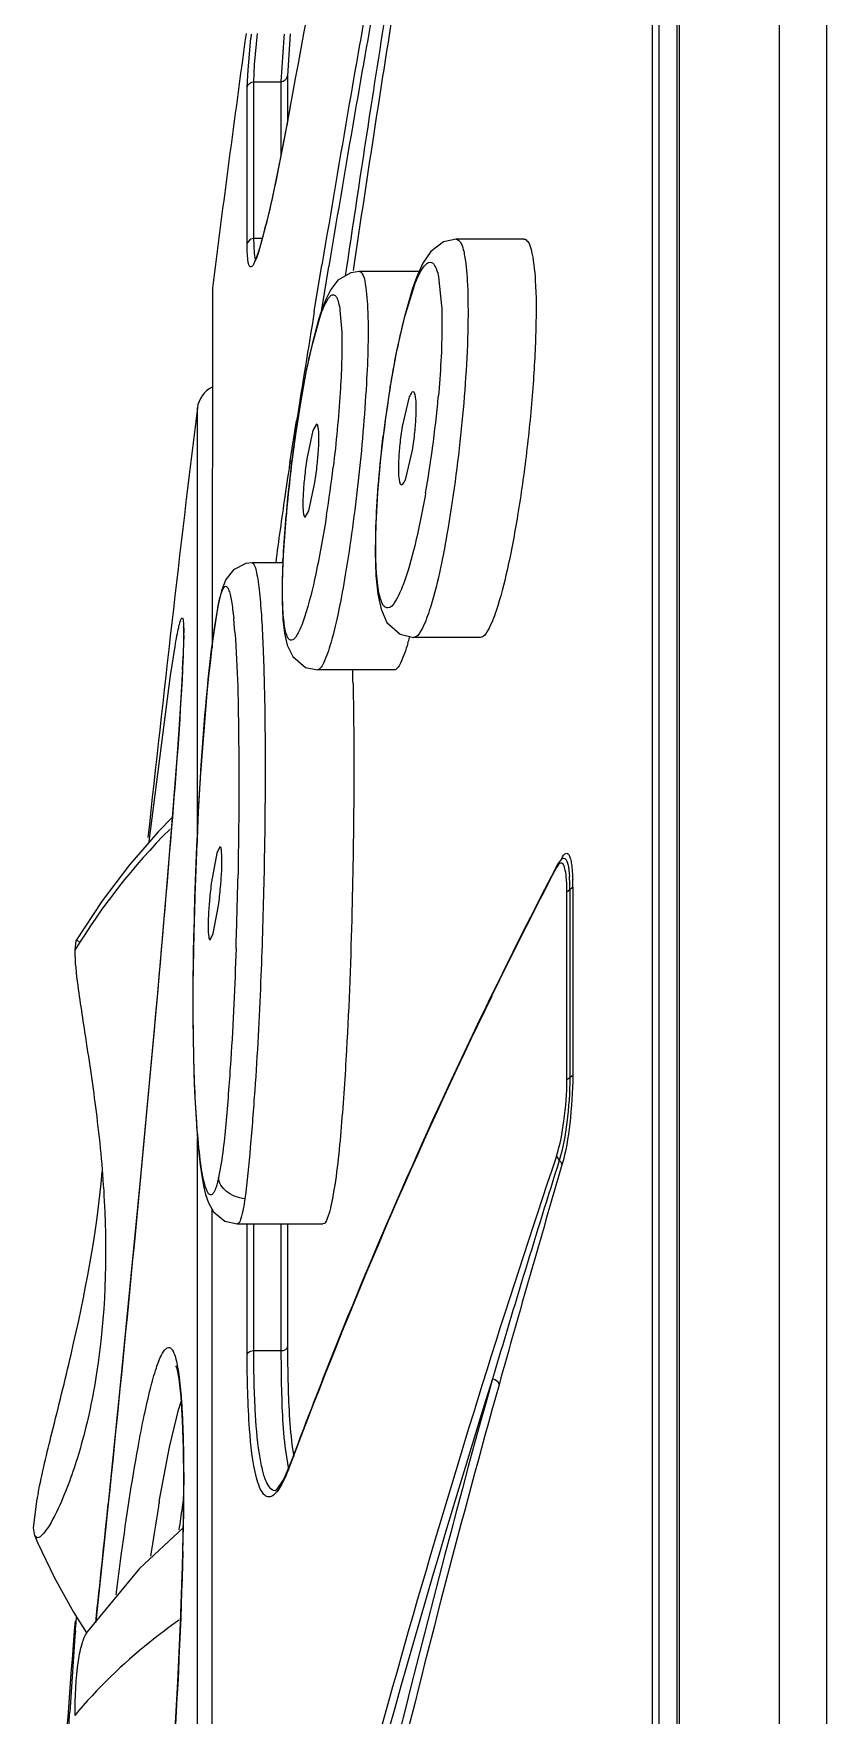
# Model space of a CAD drawing. Header units: millimetres. Extents: x 2652 to 2862, y 294 to 591.
# Drawn here: x 2808.31 to 2812.78, y 514.24 to 523.73 of the extents above; entities that cross this region are included whole.
import ezdxf

# ---------------------------------------------------------------- set-up
doc = ezdxf.new("R2010")
doc.units = ezdxf.units.MM
doc.header["$LTSCALE"] = 0.1
doc.layers.add('02___PRT_ALL_AXES', color=7, linetype='Continuous')
doc.layers.add('06___PRT_ALL_SURFS', color=7, linetype='Continuous')

msp = doc.modelspace()

# ---------------------------------------------------------------- linework, layer by layer
at = {"color": 7, "linetype": 'Continuous'}
for p, q in [((2812.7841, 538.6333), (2812.7841, 466.2476)), ((2812.517, 538.4064), (2812.517, 466.4744)), ((2811.9529, 536.9961), (2811.9529, 467.8847)), ((2811.9421, 467.9404), (2811.9421, 536.9404)), ((2811.8406, 468.1654), (2811.8406, 536.7154)), ((2811.8038, 468.23), (2811.8038, 536.6852)), ((2809.5206, 523.5295), (2809.5368, 523.7081)), ((2809.5577, 523.5597), (2809.5738, 523.7342)), ((2809.7223, 523.7108), (2809.7065, 523.463)), ((2809.7242, 523.7322), (2809.7223, 523.7108)), ((2809.7591, 523.7338), (2809.7437, 523.4954)), ((2809.5159, 523.4312), (2809.5206, 523.5295)), ((2809.553, 523.463), (2809.5577, 523.5597)), ((2809.5159, 522.5487), (2809.5159, 523.4312)), ((2809.553, 522.5792), (2809.553, 523.463)), ((2809.553, 523.463), (2809.7065, 523.463)), ((2809.7065, 523.463), (2809.7065, 523.0484)), ((2809.7437, 523.4954), (2809.7437, 523.243)), ((2809.772, 523.3963), (2809.7591, 523.3256)), ((2809.7591, 523.3256), (2809.7593, 523.3274)), ((2809.5159, 522.5487), (2809.5358, 522.5752)), ((2809.5358, 522.5752), (2809.553, 522.5792)), ((2809.553, 522.5792), (2809.6018, 522.5792)), ((2809.5565, 522.4936), (2809.553, 522.5792)), ((2809.6048, 522.5882), (2809.5859, 522.5216)), ((2810.6949, 522.5749), (2810.6951, 522.5749)), ((2809.5637, 522.4588), (2809.5565, 522.4936)), ((2809.8944, 522.1652), (2809.9377, 522.4273)), ((2809.9386, 522.189), (2809.9768, 522.4205)), ((2810.0747, 522.403), (2810.0697, 522.3692)), ((2810.5956, 522.3608), (2810.6129, 522.1978)), ((2809.3194, 522.2969), (2809.3182, 520.2696)), ((2810.409, 522.1496), (2810.46, 522.3132)), ((2809.9336, 522.1587), (2809.9386, 522.189)), ((2810.0394, 522.1737), (2810.0491, 522.0482)), ((2809.8806, 521.9666), (2809.926, 522.1303)), ((2810.3226, 521.7438), (2810.292, 521.5382)), ((2809.2348, 519.2397), (2809.2348, 521.6212)), ((2810.4282, 521.6772), (2810.3904, 521.5159)), ((2809.7591, 521.3231), (2809.7947, 521.5484)), ((2809.9072, 521.5296), (2809.8871, 521.4945)), ((2810.292, 521.5382), (2810.2681, 521.3355)), ((2809.788, 521.4711), (2809.7639, 521.2901)), ((2809.8871, 521.4945), (2809.8526, 521.333)), ((2809.757, 521.3102), (2809.7591, 521.3231)), ((2809.7591, 521.3231), (2809.7664, 521.3138)), ((2810.4109, 521.2226), (2810.4486, 521.3829)), ((2809.7639, 521.2901), (2809.7443, 521.1133)), ((2809.8638, 521.0398), (2809.898, 521.2)), ((2809.8436, 521.0046), (2809.8638, 521.0398)), ((2809.7151, 520.7471), (2809.7186, 520.773)), ((2809.3197, 520.2924), (2809.3544, 520.5154)), ((2809.356, 520.5292), (2809.3544, 520.5154)), ((2809.356, 520.5293), (2809.356, 520.5292)), ((2809.1551, 520.3834), (2809.1551, 520.3831)), ((2809.0826, 520.1105), (2809.1086, 520.2748)), ((2809.1576, 520.338), (2809.1535, 520.1964)), ((2809.1566, 520.334), (2809.1564, 520.311)), ((2808.9631, 519.1741), (2809.0826, 520.1105)), ((2809.1208, 519.6694), (2809.0933, 519.3075)), ((2809.0933, 519.3075), (2809.0611, 518.9143)), ((2809.3622, 519.1432), (2809.3446, 519.108)), ((2809.3446, 519.108), (2809.3147, 518.9466)), ((2811.2645, 519.0396), (2811.2582, 519.0275)), ((2811.261, 519.0263), (2811.2644, 519.0395)), ((2811.268, 519.0382), (2811.261, 519.0263)), ((2811.2644, 519.0395), (2811.2645, 519.0396)), ((2811.2717, 519.0432), (2811.268, 519.0382)), ((2809.2224, 518.9514), (2809.2191, 518.8534)), ((2811.2222, 518.958), (2811.2138, 518.9416)), ((2811.2309, 518.9749), (2811.2222, 518.958)), ((2811.2582, 519.0275), (2811.2309, 518.9749)), ((2809.0611, 518.9143), (2809.0073, 518.296)), ((2811.3203, 518.8898), (2811.3367, 518.9021)), ((2811.3203, 517.8303), (2811.3203, 518.8898)), ((2811.3367, 518.9021), (2811.3491, 518.914)), ((2811.3367, 518.9021), (2811.3367, 517.8419)), ((2811.3533, 518.9149), (2811.3533, 517.8538)), ((2809.3244, 518.6533), (2809.3541, 518.8131)), ((2809.2149, 518.6434), (2809.2151, 518.6558)), ((2809.3068, 518.6182), (2809.3244, 518.6533)), ((2809.0073, 518.296), (2808.912, 517.2611)), ((2810.8983, 518.3124), (2810.8933, 518.3022)), ((2811.3203, 517.8303), (2811.3367, 517.8419)), ((2811.3367, 517.8419), (2811.3491, 517.8529)), ((2809.2348, 509.4564), (2809.2348, 517.4997)), ((2811.261, 517.3977), (2811.2765, 517.3723)), ((2808.912, 517.2611), (2808.7996, 516.1045)), ((2809.3182, 510.5327), (2809.3182, 517.0964)), ((2809.5159, 516.2782), (2809.5159, 517.0143)), ((2809.553, 516.2992), (2809.553, 517.0143)), ((2809.7065, 517.0143), (2809.7065, 516.2992)), ((2809.7437, 517.0143), (2809.7437, 516.3205)), ((2809.553, 516.2992), (2809.7065, 516.2992)), ((2808.7996, 516.1045), (2808.7146, 515.2695)), ((2809.1324, 516.1478), (2809.143, 516.0416)), ((2809.0773, 515.7548), (2809.1303, 515.9728)), ((2809.0196, 515.4481), (2809.0773, 515.7548)), ((2809.1545, 515.747), (2809.1565, 515.5801)), ((2809.7315, 515.7359), (2809.7487, 515.628)), ((2809.8029, 515.7766), (2809.761, 515.6646)), ((2809.7687, 515.7668), (2809.7782, 515.7012)), ((2809.7608, 515.664), (2809.7236, 515.5765)), ((2809.7591, 515.6547), (2809.7608, 515.664)), ((2809.7608, 515.664), (2809.761, 515.6646)), ((2809.1566, 515.5396), (2809.1557, 515.3859)), ((2809.1565, 515.5801), (2809.1566, 515.5396)), ((2809.1576, 515.5521), (2809.1576, 515.5406)), ((2809.7236, 515.5765), (2809.6798, 515.5116)), ((2809.6798, 515.5116), (2809.6737, 515.508)), ((2809.6754, 515.508), (2809.6737, 515.508)), ((2808.7146, 515.2695), (2808.6617, 514.7704)), ((2808.5482, 514.7415), (2808.552, 514.7925)), ((2808.5463, 514.7152), (2808.5475, 514.7316)), ((2808.5475, 514.7316), (2808.5482, 514.7415)), ((2808.4832, 513.6746), (2808.5136, 514.2404)), ((2808.5136, 514.2404), (2808.5148, 514.2581))]:
    msp.add_line(p, q, dxfattribs=at)
for points in [[(2809.7593, 523.3274), (2809.7488, 523.2704), (2809.7151, 523.0916), (2809.6835, 522.9333), (2809.6544, 522.7966)], [(2809.6544, 522.7966), (2809.6282, 522.6822), (2809.605, 522.5904), (2809.5851, 522.5208), (2809.5686, 522.4728), (2809.5566, 522.4462), (2809.5555, 522.4443)], [(2810.6949, 522.5749), (2810.6237, 522.5595), (2810.5517, 522.5047), (2810.5079, 522.4394), (2810.471, 522.3577), (2810.467, 522.3472)], [(2810.1488, 522.3921), (2810.1002, 522.3848), (2810.0283, 522.3418), (2809.9872, 522.2889), (2809.958, 522.2303), (2809.9314, 522.1587)], [(2810.4672, 522.3479), (2810.447, 522.2902), (2810.401, 522.1292)], [(2809.9315, 522.1591), (2809.9187, 522.1187), (2809.8822, 521.9815)], [(2810.401, 522.1292), (2810.3592, 521.9438), (2810.3226, 521.7438)], [(2809.8822, 521.9815), (2809.8477, 521.8233), (2809.8161, 521.6509), (2809.788, 521.4711)], [(2810.2681, 521.3355), (2810.2511, 521.143), (2810.2413, 520.9665), (2810.2385, 520.8092)], [(2809.7443, 521.1133), (2809.7294, 520.9457), (2809.7193, 520.7911), (2809.7141, 520.6514)], [(2809.5432, 520.747), (2809.5081, 520.7431), (2809.4379, 520.7072), (2809.3957, 520.653), (2809.3723, 520.5943), (2809.356, 520.5293)], [(2810.2385, 520.8092), (2810.2427, 520.6758), (2810.2534, 520.5693), (2810.2715, 520.4851), (2810.3048, 520.4106)], [(2809.7141, 520.6514), (2809.7137, 520.5298), (2809.7179, 520.4294), (2809.7268, 520.3492), (2809.7418, 520.2828), (2809.7728, 520.2173)], [(2809.356, 520.5292), (2809.3426, 520.4573), (2809.3303, 520.3773), (2809.3188, 520.2903)], [(2809.1551, 520.3833), (2809.1551, 520.3831), (2809.1556, 520.3777), (2809.1561, 520.366), (2809.1565, 520.348)], [(2810.3048, 520.4106), (2810.3783, 520.3433), (2810.4552, 520.3249)], [(2809.1564, 520.311), (2809.1541, 520.2244), (2809.1492, 520.1136)], [(2809.3188, 520.2903), (2809.3081, 520.1994), (2809.2981, 520.1064), (2809.2889, 520.0123), (2809.2803, 519.9173), (2809.2723, 519.8217), (2809.2649, 519.726), (2809.2579, 519.6301), (2809.2515, 519.534), (2809.2456, 519.4377), (2809.2401, 519.3411), (2809.235, 519.2442), (2809.2304, 519.1469), (2809.2262, 519.0493), (2809.2224, 518.9514)], [(2809.7728, 520.2173), (2809.8445, 520.1567), (2809.9122, 520.1421)], [(2809.1492, 520.1136), (2809.1418, 519.9822), (2809.1322, 519.8332), (2809.1208, 519.6694)], [(2811.295, 519.0775), (2811.2892, 519.073), (2811.2674, 519.0451), (2811.2644, 519.0395)], [(2809.2191, 518.8534), (2809.2163, 518.7552), (2809.2139, 518.657), (2809.2121, 518.5588)], [(2809.2121, 518.5588), (2809.2107, 518.4606), (2809.2099, 518.3622), (2809.2096, 518.2634), (2809.21, 518.164), (2809.211, 518.0639), (2809.2128, 517.963), (2809.2155, 517.8621), (2809.2191, 517.763), (2809.2236, 517.6674), (2809.229, 517.577), (2809.2353, 517.4932)], [(2809.2353, 517.4932), (2809.2424, 517.4167), (2809.2503, 517.3476), (2809.2591, 517.2856), (2809.2691, 517.2305), (2809.281, 517.181), (2809.297, 517.1339), (2809.3261, 517.0823), (2809.3893, 517.0301), (2809.4588, 517.0143)], [(2809.1172, 516.207), (2809.1139, 516.2126), (2809.118, 516.1987), (2809.1294, 516.1392), (2809.1406, 516.0393), (2809.1493, 515.9051), (2809.1545, 515.747)], [(2809.1557, 515.3859), (2809.1496, 515.0837), (2809.1385, 514.7623), (2809.1231, 514.4305), (2809.1043, 514.0956), (2809.0829, 513.7636), (2809.0595, 513.4387), (2809.0347, 513.124), (2809.009, 512.8216), (2808.9827, 512.5326), (2808.9562, 512.258), (2808.9296, 511.9983), (2808.9031, 511.7536), (2808.8769, 511.5241), (2808.8511, 511.3097), (2808.8258, 511.1104), (2808.8011, 510.9259)]]:
    msp.add_lwpolyline(points, dxfattribs=at)
for centre, radius, start, end in [((2910.2174, 505.071), 102.1034, 168.114618, 169.660618), ((2942.242, 500.4603), 134.1156, 169.858018, 170.178298), ((2958.2517, 500.4578), 149.7537, 170.936827, 171.57564), ((2942.2486, 500.446), 134.0847, 169.853072, 170.172466), ((2958.2749, 500.4674), 149.8148, 170.941838, 171.224767), ((2820.9816, 522.5346), 11.5048, 174.02976, 174.14533), ((2942.1834, 500.4704), 134.0561, 170.178293, 170.573139), ((2942.1875, 500.4565), 134.0227, 170.172463, 170.567688), ((2958.2202, 500.4759), 149.7594, 171.224765, 171.580743), ((2806.2516, 523.4803), 3.4699, 345.10099, 346.25997), ((2808.3417, 522.901), 1.3008, 342.61478, 343.04084), ((2942.1034, 500.4837), 133.975, 170.686726, 170.953931), ((2809.3837, 521.6029), 0.15, 116.02009, 172.98905), ((2816.8241, 520.667), 6.5885, 170.65941, 173.05671), ((2803.9834, 522.279), 6.6376, 352.3394, 354.85262), ((2812.1609, 521.2315), 1.7932, 170.87344, 174.14953), ((2808.6794, 521.6683), 1.7921, 350.83562, 354.11689), ((2811.9966, 521.0063), 2.1687, 171.33737, 174.05086), ((2804.1276, 522.2566), 6.4917, 350.10852, 352.36588), ((2829.759, 518.1794), 20.2455, 171.34356, 171.64757), ((2817.6568, 520.3264), 7.9506, 173.10239, 174.77177), ((2828.8497, 518.3177), 19.3258, 171.09237, 171.34326), ((2807.7558, 521.5279), 2.1672, 351.29751, 354.0144), ((2802.097, 522.2425), 7.9619, 351.13917, 353.11263), ((2831.7517, 517.8918), 22.2589, 171.66021, 172.62997), ((2817.0308, 520.3852), 7.3218, 174.78357, 175.06672), ((2806.3528, 520.1258), 3.1022, 4.24942, 5.68585), ((2807.3539, 520.3516), 1.8038, 359.569, 359.99154), ((2808.8299, 520.7636), 1.6608, 343.53353, 344.67785), ((2800.5536, 520.5671), 8.6079, 357.17799, 357.53182), ((2795.4596, 519.7477), 14.657, 1.23594, 1.54999), ((2830.2309, 518.2048), 21.0206, 177.21627, 177.75864), ((2829.9703, 518.2145), 20.7599, 177.75723, 178.29498), ((2811.7702, 518.6209), 2.4771, 172.44478, 174.81518), ((2780.4898, 519.5369), 28.9793, 358.47925, 358.86302), ((2839.353, 504.4246), 31.6603, 152.53541, 154.00591), ((2810.4325, 518.9135), 0.9041, 1.67652, 4.0766), ((2809.9593, 518.916), 1.394, 359.95648, 1.83706), ((2806.901, 519.1402), 2.4748, 352.40537, 354.77933), ((2839.3219, 504.4545), 31.6218, 152.73315, 154.00851), ((2810.0998, 518.9029), 1.2369, 359.96461, 1.71492), ((2829.1468, 518.2387), 19.936, 178.29404, 178.80099), ((2781.7218, 519.5035), 27.7468, 358.07068, 358.48077), ((2837.6703, 505.233), 29.7934, 153.98518, 159.52521), ((2837.9424, 505.1195), 30.0905, 154.0171, 158.33969), ((2869.3192, 497.8434), 61.2627, 161.386129, 166.460231), ((2887.5818, 493.3881), 79.9858, 162.551045, 163.47423), ((2913.978, 487.2684), 107.0005, 163.67354, 164.364423), ((2836.4476, 505.7363), 28.4736, 158.38312, 159.3526), ((2869.0706, 497.8843), 60.9679, 162.576772, 166.464276), ((2876.0409, 497.9477), 67.6335, 164.396359, 167.874825), ((2876.3947, 497.8298), 67.9615, 164.399153, 166.399563), ((2810.5682, 515.5593), 1.4962, 162.2873, 163.95714), ((2795.6448, 515.5552), 13.5129, 359.45672, 359.93824), ((2665.6752, 530.1734), 143.8139, 353.848727, 354.117822), ((2820.1374, 513.5608), 11.2769, 170.36554, 170.51312), ((2821.8904, 513.5882), 12.8722, 171.60545, 171.8411), ((2823.5429, 513.0068), 14.7271, 170.57119, 171.67473), ((2823.9088, 513.3005), 14.9109, 171.84748, 172.344), ((2792.1561, 515.5897), 17.0018, 358.57042, 359.45198), ((2864.0636, 510.6566), 55.6655, 175.81881, 176.29043)]:
    msp.add_arc(centre, radius, start, end, dxfattribs=at)
for points in [[(2809.5159, 523.4312), (2809.5181, 523.4473), (2809.5367, 523.463), (2809.553, 523.463)], [(2809.7065, 523.463), (2809.7229, 523.463), (2809.7416, 523.4791), (2809.7437, 523.4954)]]:
    msp.add_open_spline(points, degree=3, dxfattribs=at)
for points, knots in [([(2809.7591, 523.3256), (2809.7469, 523.2586), (2809.7051, 523.0347), (2809.6602, 522.8112), (2809.6222, 522.6562)], [0, 0, 0, 0, 0.299135, 1, 1, 1, 1]), ([(2810.6951, 522.5749), (2810.7072, 522.5749), (2810.7334, 522.5372), (2810.7383, 522.5035), (2810.7428, 522.479)], [0, 0, 0, 0, 0.326979, 1, 1, 1, 1]), ([(2811.0771, 522.5749), (2811.0861, 522.5749), (2811.1074, 522.5545), (2811.1301, 522.4753), (2811.1473, 522.3095), (2811.147, 522.0495), (2811.1296, 521.725), (2811.0948, 521.3724), (2811.0469, 521.0287), (2810.9909, 520.73), (2810.9459, 520.551), (2810.9205, 520.4756)], [0, 0, 0, 0, 0.012617, 0.035268, 0.117344, 0.243658, 0.40127, 0.573212, 0.741277, 0.888323, 1, 1, 1, 1]), ([(2809.5831, 522.5123), (2809.5783, 522.4972), (2809.5702, 522.4712), (2809.5559, 522.4408), (2809.5475, 522.4206), (2809.5306, 522.4143), (2809.5234, 522.4342), (2809.5165, 522.4748), (2809.5159, 522.5173), (2809.5159, 522.5487)], [0, 0, 0, 0, 0.192678, 0.329978, 0.413051, 0.45336, 0.509906, 0.617678, 1, 1, 1, 1]), ([(2810.7428, 522.479), (2810.7526, 522.4252), (2810.7622, 522.2938), (2810.7632, 521.9681), (2810.7296, 521.4975), (2810.6572, 520.9599), (2810.5891, 520.6167), (2810.543, 520.4756)], [0, 0, 0, 0, 0.081174, 0.194718, 0.483269, 0.779811, 1, 1, 1, 1]), ([(2810.1488, 522.3921), (2810.1559, 522.3921), (2810.1721, 522.3725), (2810.1873, 522.304), (2810.1932, 522.2368), (2810.1954, 522.1852)], [0, 0, 0, 0, 0.097964, 0.289739, 1, 1, 1, 1]), ([(2810.46, 522.3132), (2810.4717, 522.3441), (2810.4886, 522.3854), (2810.5181, 522.4274), (2810.5368, 522.4441), (2810.5589, 522.4441), (2810.5747, 522.4259), (2810.5868, 522.3978), (2810.5927, 522.3744), (2810.5956, 522.3608)], [0, 0, 0, 0, 0.376196, 0.500521, 0.585811, 0.649578, 0.727217, 0.841787, 1, 1, 1, 1]), ([(2809.926, 522.1303), (2809.9362, 522.1612), (2809.9508, 522.2026), (2809.9763, 522.2443), (2809.9919, 522.2616), (2810.012, 522.2603), (2810.0237, 522.2404), (2810.0331, 522.2119), (2810.0374, 522.1878), (2810.0394, 522.1737)], [0, 0, 0, 0, 0.383941, 0.506092, 0.584554, 0.639391, 0.714731, 0.833287, 1, 1, 1, 1]), ([(2810.1954, 522.1852), (2810.2016, 522.0428), (2810.1902, 521.7167), (2810.1478, 521.2142), (2810.081, 520.7253), (2810.0235, 520.4195), (2809.9872, 520.2929)], [0, 0, 0, 0, 0.22412, 0.512047, 0.792762, 1, 1, 1, 1]), ([(2810.6129, 522.1978), (2810.6144, 522.1614), (2810.617, 521.9897), (2810.6064, 521.8181), (2810.5943, 521.6835)], [0, 0, 0, 0, 0.212334, 1, 1, 1, 1]), ([(2810.323, 521.7363), (2810.3292, 521.7744), (2810.3535, 521.913), (2810.3827, 522.0509), (2810.409, 522.1496)], [0, 0, 0, 0, 0.274019, 1, 1, 1, 1]), ([(2810.0491, 522.0482), (2810.0526, 521.9351), (2810.0424, 521.6807), (2810.0183, 521.4277), (2810.0014, 521.2877)], [0, 0, 0, 0, 0.445011, 1, 1, 1, 1]), ([(2809.7638, 521.2812), (2809.7714, 521.3444), (2809.802, 521.5741), (2809.8413, 521.8031), (2809.8806, 521.9666)], [0, 0, 0, 0, 0.274397, 1, 1, 1, 1]), ([(2810.4518, 521.7124), (2810.447, 521.7124), (2810.4365, 521.6985), (2810.4316, 521.6863), (2810.4282, 521.6772)], [0, 0, 0, 0, 0.33073, 1, 1, 1, 1]), ([(2810.462, 521.4846), (2810.4651, 521.5143), (2810.4696, 521.5677), (2810.4699, 521.6415), (2810.4678, 521.6827), (2810.4585, 521.7124), (2810.4518, 521.7124)], [0, 0, 0, 0, 0.386385, 0.703862, 0.912908, 1, 1, 1, 1]), ([(2809.9112, 521.3019), (2809.9143, 521.3316), (2809.9189, 521.3846), (2809.9211, 521.4592), (2809.9192, 521.4983), (2809.9136, 521.5296), (2809.9072, 521.5296)], [0, 0, 0, 0, 0.388473, 0.707793, 0.917489, 1, 1, 1, 1]), ([(2810.3956, 520.6228), (2810.383, 520.5895), (2810.3655, 520.5459), (2810.3207, 520.4843), (2810.2864, 520.4999), (2810.273, 520.5279), (2810.2606, 520.5682), (2810.2514, 520.6242), (2810.2447, 520.6943), (2810.2397, 520.8132), (2810.2423, 520.9872), (2810.2569, 521.2173), (2810.2737, 521.3796), (2810.2839, 521.4635)], [0, 0, 0, 0, 0.092834, 0.139043, 0.155713, 0.180457, 0.217008, 0.266134, 0.327478, 0.400307, 0.57555, 0.780164, 1, 1, 1, 1]), ([(2810.377, 521.4143), (2810.374, 521.3846), (2810.3695, 521.3315), (2810.3693, 521.258), (2810.3714, 521.217), (2810.3806, 521.1874), (2810.3873, 521.1874)], [0, 0, 0, 0, 0.386567, 0.703958, 0.912887, 1, 1, 1, 1]), ([(2809.8395, 521.2311), (2809.8365, 521.2016), (2809.8319, 521.1488), (2809.8297, 521.0747), (2809.8317, 521.0357), (2809.8373, 521.0046), (2809.8436, 521.0046)], [0, 0, 0, 0, 0.388742, 0.707952, 0.917478, 1, 1, 1, 1]), ([(2810.3873, 521.1874), (2810.3921, 521.1874), (2810.4026, 521.2013), (2810.4075, 521.2135), (2810.4109, 521.2226)], [0, 0, 0, 0, 0.330646, 1, 1, 1, 1]), ([(2810.5228, 521.1414), (2810.5053, 521.0415), (2810.47, 520.8669), (2810.4227, 520.6946), (2810.3956, 520.6228)], [0, 0, 0, 0, 0.569414, 1, 1, 1, 1]), ([(2809.8393, 520.4399), (2809.8294, 520.4101), (2809.8154, 520.3702), (2809.7908, 520.3285), (2809.7766, 520.3112), (2809.7579, 520.3075), (2809.7446, 520.323), (2809.7356, 520.3467), (2809.7275, 520.3824), (2809.7215, 520.4292), (2809.7154, 520.5131), (2809.7144, 520.6416), (2809.721, 520.8187), (2809.7302, 520.9468), (2809.7361, 521.0148)], [0, 0, 0, 0, 0.107749, 0.143195, 0.166798, 0.182473, 0.200855, 0.229726, 0.271087, 0.32528, 0.391886, 0.559442, 0.765687, 1, 1, 1, 1]), ([(2809.9638, 521.0161), (2809.9465, 520.9049), (2809.9117, 520.7114), (2809.8657, 520.5198), (2809.8393, 520.4399)], [0, 0, 0, 0, 0.572105, 1, 1, 1, 1]), ([(2809.5432, 520.747), (2809.5491, 520.747), (2809.5598, 520.7278), (2809.5675, 520.6982), (2809.5767, 520.6504), (2809.5871, 520.5679), (2809.5973, 520.4437), (2809.6059, 520.2768), (2809.612, 520.0889), (2809.6172, 519.8068), (2809.6179, 519.4199), (2809.6105, 518.9169), (2809.593, 518.3612), (2809.5673, 517.8652), (2809.5348, 517.4576), (2809.5158, 517.2532), (2809.5028, 517.1571)], [0, 0, 0, 0, 0.004902, 0.014448, 0.027862, 0.044326, 0.084228, 0.13121, 0.183665, 0.24066, 0.366225, 0.505776, 0.659468, 0.829184, 0.91924, 1, 1, 1, 1]), ([(2809.3544, 520.5154), (2809.3592, 520.5381), (2809.3657, 520.5673), (2809.3788, 520.5988), (2809.3857, 520.61), (2809.3936, 520.6154), (2809.4048, 520.611), (2809.4123, 520.5928), (2809.4208, 520.5655), (2809.4279, 520.5276), (2809.4344, 520.4828), (2809.438, 520.4504), (2809.4397, 520.4332)], [0, 0, 0, 0, 0.231589, 0.297399, 0.338373, 0.363004, 0.383756, 0.447301, 0.546579, 0.67525, 0.827752, 1, 1, 1, 1]), ([(2810.543, 520.4756), (2810.5304, 520.4371), (2810.5128, 520.3877), (2810.4741, 520.3249), (2810.4553, 520.3249)], [0, 0, 0, 0, 0.683138, 1, 1, 1, 1]), ([(2810.9205, 520.4756), (2810.9075, 520.4371), (2810.8893, 520.387), (2810.8493, 520.3249), (2810.8302, 520.3249)], [0, 0, 0, 0, 0.680623, 1, 1, 1, 1]), ([(2809.1086, 520.2748), (2809.1121, 520.295), (2809.1184, 520.3309), (2809.1282, 520.3777), (2809.1349, 520.4081), (2809.1413, 520.4248), (2809.1433, 520.4331), (2809.1537, 520.439), (2809.1545, 520.4147), (2809.1579, 520.3921), (2809.1576, 520.3659), (2809.1576, 520.3513)], [0, 0, 0, 0, 0.241655, 0.43019, 0.563255, 0.60851, 0.63955, 0.664192, 0.716301, 0.827871, 1, 1, 1, 1]), ([(2809.235, 519.2257), (2809.2391, 519.3089), (2809.2588, 519.665), (2809.2857, 520.0211), (2809.3197, 520.2924)], [0, 0, 0, 0, 0.233505, 1, 1, 1, 1]), ([(2809.4464, 520.3557), (2809.4619, 520.1507), (2809.4712, 519.6856), (2809.4685, 519.221), (2809.4634, 518.9619)], [0, 0, 0, 0, 0.442434, 1, 1, 1, 1]), ([(2809.9872, 520.2929), (2809.9762, 520.2546), (2809.9602, 520.2049), (2809.9339, 520.1551), (2809.9185, 520.1421), (2809.9122, 520.1421)], [0, 0, 0, 0, 0.691736, 0.889352, 1, 1, 1, 1]), ([(2810.4225, 520.2929), (2810.4112, 520.2546), (2810.3948, 520.2048), (2810.3675, 520.155), (2810.3518, 520.1421), (2810.3453, 520.1421)], [0, 0, 0, 0, 0.689571, 0.887522, 1, 1, 1, 1]), ([(2809.151, 520.1433), (2809.1364, 519.8463), (2809.0815, 519.1415), (2808.9451, 517.5718), (2808.821, 516.2993), (2808.7319, 515.4349)], [0, 0, 0, 0, 0.188693, 0.448541, 1, 1, 1, 1]), ([(2810.1132, 520.0639), (2810.1175, 519.8657), (2810.1195, 519.4377), (2810.1088, 518.748), (2810.086, 518.1119), (2810.0491, 517.5708), (2810.022, 517.2908), (2809.9967, 517.1571)], [0, 0, 0, 0, 0.204291, 0.44087, 0.710834, 0.859766, 1, 1, 1, 1]), ([(2809.3656, 518.915), (2809.3683, 518.9448), (2809.3722, 518.9978), (2809.3747, 519.0729), (2809.3719, 519.111), (2809.3684, 519.1432), (2809.3622, 519.1432)], [0, 0, 0, 0, 0.389259, 0.709351, 0.919519, 1, 1, 1, 1]), ([(2811.3203, 518.8898), (2811.3203, 518.9172), (2811.3185, 518.9657), (2811.3115, 519.015), (2811.2966, 519.0594), (2811.2762, 519.0487), (2811.2717, 519.0432)], [0, 0, 0, 0, 0.434209, 0.734184, 0.887077, 1, 1, 1, 1]), ([(2811.2922, 519.0785), (2811.2973, 519.0892), (2811.3037, 519.1078), (2811.3259, 519.1072), (2811.3343, 519.0927), (2811.3411, 519.0724), (2811.3494, 519.0271), (2811.3517, 518.9889), (2811.3526, 518.9606)], [0, 0, 0, 0, 0.181374, 0.23136, 0.301654, 0.412706, 0.567694, 1, 1, 1, 1]), ([(2811.295, 519.0775), (2811.2987, 519.08), (2811.3103, 519.0804), (2811.3189, 519.0645), (2811.3297, 519.0319), (2811.3326, 519.0008), (2811.3343, 518.9777)], [0, 0, 0, 0, 0.112628, 0.231343, 0.41713, 1, 1, 1, 1]), ([(2809.3033, 518.8448), (2809.3006, 518.8152), (2809.2968, 518.7625), (2809.2944, 518.6879), (2809.2971, 518.6501), (2809.3007, 518.6182), (2809.3068, 518.6182)], [0, 0, 0, 0, 0.389574, 0.709543, 0.919516, 1, 1, 1, 1]), ([(2809.3544, 517.2773), (2809.3505, 517.2588), (2809.3434, 517.2289), (2809.3308, 517.1968), (2809.318, 517.1775), (2809.3018, 517.1793), (2809.2928, 517.193), (2809.2802, 517.2203), (2809.2613, 517.2969), (2809.243, 517.432), (2809.2275, 517.6248), (2809.2171, 517.8482), (2809.2115, 518.0956), (2809.2106, 518.3632), (2809.2129, 518.548), (2809.2149, 518.6434)], [0, 0, 0, 0, 0.035598, 0.056676, 0.067482, 0.074306, 0.083505, 0.096402, 0.131792, 0.230346, 0.354094, 0.49579, 0.651803, 0.820192, 1, 1, 1, 1]), ([(2809.4529, 518.5694), (2809.4458, 518.3596), (2809.432, 518.0358), (2809.3985, 517.6053), (2809.3768, 517.3833), (2809.3544, 517.2773)], [0, 0, 0, 0, 0.485556, 0.749342, 1, 1, 1, 1]), ([(2811.261, 517.3977), (2811.2825, 517.4616), (2811.308, 517.6063), (2811.3203, 517.7518), (2811.3203, 517.8303)], [0, 0, 0, 0, 0.461913, 1, 1, 1, 1]), ([(2811.3367, 517.8419), (2811.3367, 517.7569), (2811.3242, 517.5991), (2811.2983, 517.4422), (2811.2765, 517.3723)], [0, 0, 0, 0, 0.53735, 1, 1, 1, 1]), ([(2811.3533, 517.8538), (2811.3533, 517.7624), (2811.3406, 517.5923), (2811.3144, 517.4231), (2811.2922, 517.3473)], [0, 0, 0, 0, 0.5366, 1, 1, 1, 1]), ([(2811.2765, 517.3723), (2811.2807, 517.3695), (2811.2893, 517.3651), (2811.2903, 517.3532), (2811.2876, 517.3503)], [0, 0, 0, 0, 0.557539, 1, 1, 1, 1]), ([(2809.5028, 517.1571), (2809.4656, 517.161), (2809.3987, 517.1835), (2809.355, 517.2472), (2809.3544, 517.2773)], [0, 0, 0, 0, 0.554066, 1, 1, 1, 1]), ([(2809.5028, 517.1571), (2809.4977, 517.1194), (2809.4904, 517.0723), (2809.4742, 517.0248), (2809.4631, 517.0143), (2809.4588, 517.0143)], [0, 0, 0, 0, 0.74344, 0.915408, 1, 1, 1, 1]), ([(2809.9967, 517.1571), (2809.9896, 517.1192), (2809.981, 517.0773), (2809.956, 517.0144), (2809.9428, 517.0143)], [0, 0, 0, 0, 0.74434, 1, 1, 1, 1]), ([(2808.8998, 515.7533), (2808.9109, 515.8143), (2808.9323, 515.9256), (2808.966, 516.0753), (2808.9983, 516.1898), (2809.025, 516.2628), (2809.0475, 516.2997), (2809.0616, 516.3152), (2809.0794, 516.3182), (2809.0937, 516.3045), (2809.1047, 516.282), (2809.1153, 516.2479), (2809.1248, 516.202), (2809.1299, 516.1672), (2809.1324, 516.1478)], [0, 0, 0, 0, 0.236775, 0.433086, 0.585779, 0.691967, 0.727318, 0.751719, 0.769195, 0.78968, 0.820925, 0.865739, 0.925246, 1, 1, 1, 1]), ([(2809.5159, 516.2782), (2809.5165, 516.2812), (2809.524, 516.2948), (2809.5412, 516.2992), (2809.553, 516.2992)], [0, 0, 0, 0, 0.206772, 1, 1, 1, 1]), ([(2809.6737, 515.508), (2809.649, 515.5092), (2809.6194, 515.5629), (2809.5995, 515.6333), (2809.5739, 515.7704), (2809.5571, 515.9934), (2809.553, 516.1883), (2809.553, 516.2992)], [0, 0, 0, 0, 0.090775, 0.174513, 0.286504, 0.593099, 1, 1, 1, 1]), ([(2809.7065, 516.2992), (2809.7109, 516.2992), (2809.7252, 516.3005), (2809.7418, 516.3104), (2809.7437, 516.3205)], [0, 0, 0, 0, 0.300883, 1, 1, 1, 1]), ([(2809.7065, 516.2992), (2809.7065, 516.2432), (2809.7083, 516.0552), (2809.7155, 515.8669), (2809.7315, 515.7359)], [0, 0, 0, 0, 0.298091, 1, 1, 1, 1]), ([(2809.7437, 516.3205), (2809.7437, 516.2655), (2809.7455, 516.0807), (2809.7528, 515.8955), (2809.7687, 515.7668)], [0, 0, 0, 0, 0.298081, 1, 1, 1, 1]), ([(2809.5684, 515.5815), (2809.5447, 515.6709), (2809.5219, 515.9048), (2809.5159, 516.1375), (2809.5159, 516.2782)], [0, 0, 0, 0, 0.396543, 1, 1, 1, 1]), ([(2810.9, 516.1398), (2810.9048, 516.1393), (2810.9214, 516.1354), (2810.9365, 516.1194), (2810.937, 516.107)], [0, 0, 0, 0, 0.278291, 1, 1, 1, 1]), ([(2809.143, 516.0416), (2809.1456, 516.0082), (2809.1555, 515.8453), (2809.1576, 515.6819), (2809.1576, 515.5521)], [0, 0, 0, 0, 0.204936, 1, 1, 1, 1]), ([(2808.7764, 514.9208), (2808.7863, 514.9994), (2808.8226, 515.2776), (2808.8639, 515.5552), (2808.8998, 515.7533)], [0, 0, 0, 0, 0.282323, 1, 1, 1, 1]), ([(2809.7591, 515.6547), (2809.7432, 515.6121), (2809.7204, 515.5552), (2809.6802, 515.4972), (2809.6546, 515.4741), (2809.6244, 515.4727), (2809.6011, 515.4958), (2809.5828, 515.5327), (2809.5731, 515.5635), (2809.5684, 515.5815)], [0, 0, 0, 0, 0.378652, 0.503264, 0.589834, 0.655114, 0.732423, 0.844843, 1, 1, 1, 1]), ([(2809.1525, 515.1655), (2809.1329, 514.3622), (2809.0259, 512.87), (2808.8712, 511.3823), (2808.7697, 510.6983)], [0, 0, 0, 0, 0.537483, 1, 1, 1, 1])]:
    msp.add_open_spline(points, degree=3, knots=knots, dxfattribs=at)
at = {"layer": '02___PRT_ALL_AXES', "color": 7, "linetype": 'Continuous'}
for p, q in [((2811.0765, 522.5749), (2810.6938, 522.5749)), ((2810.4866, 522.3921), (2810.1478, 522.3921)), ((2809.7177, 520.747), (2809.5431, 520.747)), ((2810.8309, 520.3249), (2810.4563, 520.3249)), ((2810.3459, 520.1421), (2809.9132, 520.1421)), ((2808.5497, 518.6123), (2808.5428, 518.5593)), ((2808.5729, 518.6022), (2808.5562, 518.6168)), ((2809.4588, 517.0143), (2809.9428, 517.0143)), ((2808.3109, 515.2993), (2808.3302, 515.4626)), ((2808.317, 515.2536), (2808.3109, 515.2993)), ((2808.3312, 515.2418), (2808.317, 515.2536)), ((2808.3396, 515.2439), (2808.3312, 515.2418))]:
    msp.add_line(p, q, dxfattribs=at)
for centre, radius, start, end in [((2965.2036, 502.4404), 157.1437, 172.211814, 172.740784), ((2965.2036, 502.4404), 157.1437, 172.989052, 173.879008), ((2811.7033, 516.6304), 3.7026, 135.14665, 148.60296), ((2810.7951, 515.0157), 2.5051, 169.02769, 169.72405), ((2965.2036, 502.4404), 157.1437, 175.499099, 176.131921)]:
    msp.add_arc(centre, radius, start, end, dxfattribs=at)
for points, knots in [([(2808.5428, 518.5593), (2808.5429, 518.4928), (2808.5644, 518.3184), (2808.6129, 518.0069), (2808.673, 517.602), (2808.7315, 516.9805), (2808.7119, 516.3543), (2808.5947, 515.7981), (2808.5177, 515.566), (2808.4761, 515.4679)], [0, 0, 0, 0, 0.063768, 0.167879, 0.302539, 0.455985, 0.766327, 0.89782, 1, 1, 1, 1]), ([(2808.3358, 515.4925), (2808.3581, 515.6072), (2808.4222, 515.8685), (2808.5722, 516.4669), (2808.6673, 516.9607), (2808.6983, 517.3078)], [0, 0, 0, 0, 0.189265, 0.435484, 1, 1, 1, 1]), ([(2808.4761, 515.4679), (2808.4533, 515.4141), (2808.4206, 515.3433), (2808.3711, 515.2711), (2808.3498, 515.2486), (2808.3396, 515.2439)], [0, 0, 0, 0, 0.662184, 0.872543, 1, 1, 1, 1]), ([(2809.1302, 514.7772), (2809.0741, 514.7375), (2808.8619, 514.5777), (2808.6688, 514.3917), (2808.5428, 514.2403)], [0, 0, 0, 0, 0.258611, 1, 1, 1, 1]), ([(2808.6133, 514.7116), (2808.5999, 514.693), (2808.5786, 514.6384), (2808.5465, 514.4815), (2808.5428, 514.3431), (2808.5428, 514.2403)], [0, 0, 0, 0, 0.143241, 0.358606, 1, 1, 1, 1])]:
    msp.add_open_spline(points, degree=3, knots=knots, dxfattribs=at)
at = {"layer": '06___PRT_ALL_SURFS', "color": 7, "linetype": 'Continuous'}
for p, q in [((2808.6976, 518.8388), (2808.5497, 518.6123)), ((2808.317, 515.2536), (2808.3334, 515.2158)), ((2808.3334, 515.2158), (2808.4286, 515.0162)), ((2808.4286, 515.0162), (2808.5352, 514.8228)), ((2808.5352, 514.8228), (2808.6093, 514.7055))]:
    msp.add_line(p, q, dxfattribs=at)
for points in [[(2809.0934, 519.3093), (2809.0137, 519.2285), (2808.8512, 519.0414), (2808.6977, 518.839)], [(2809.154, 515.2995), (2808.9082, 515.0698), (2808.6133, 514.7116)]]:
    msp.add_lwpolyline(points, dxfattribs=at)

doc.saveas('drawing.dxf')
